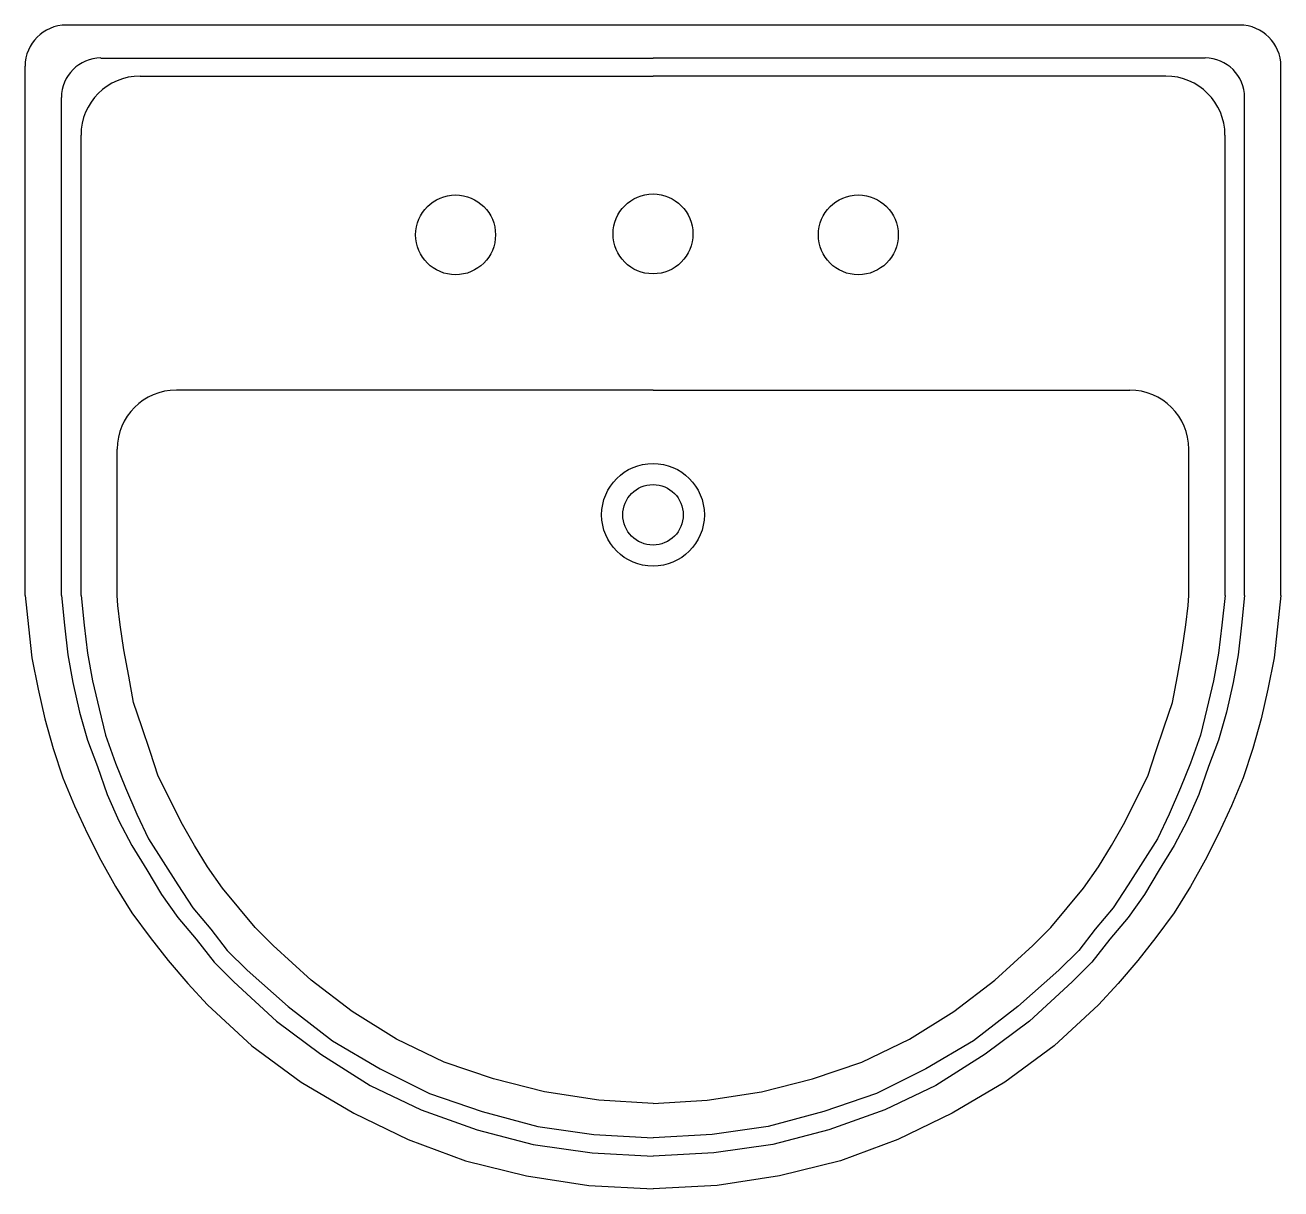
# Model space of a CAD drawing. Extents: x -848.943 to -848.393, y 502.734 to 503.244.
import ezdxf

# ---------------------------------------------------------------- set-up
doc = ezdxf.new("R2010")
doc.units = 0
doc.header["$LTSCALE"] = 50
doc.header["$MEASUREMENT"] = 0
doc.layers.add('A-PECAS', color=2, linetype='CONTINUOUS')

msp = doc.modelspace()

# ---------------------------------------------------------------- linework, layer by layer
at = {"layer": 'A-PECAS'}
for p, q in [((-848.4106, 503.24444), (-848.92492, 503.24444)), ((-848.94293, 502.99448), (-848.94293, 503.22643)), ((-848.39259, 502.99448), (-848.39259, 503.22643))]:
    msp.add_line(p, q, dxfattribs=at)
at = {"layer": 'A-PECAS', "color": 1}
for p, q in [((-848.90972, 503.23003), (-848.66776, 503.23003)), ((-848.4258, 503.23003), (-848.66776, 503.23003)), ((-848.89251, 503.22211), (-848.66776, 503.22211)), ((-848.44302, 503.22211), (-848.66776, 503.22211)), ((-848.92701, 502.99448), (-848.92701, 503.21275)), ((-848.40852, 502.99448), (-848.40852, 503.21275)), ((-848.91844, 502.99448), (-848.91844, 503.19618)), ((-848.41708, 502.99448), (-848.41708, 503.19618)), ((-848.66776, 503.08453), (-848.87666, 503.08453)), ((-848.66776, 503.08453), (-848.45886, 503.08453)), ((-848.90259, 502.99448), (-848.90259, 503.05859)), ((-848.43293, 502.99448), (-848.43293, 503.05859))]:
    msp.add_line(p, q, dxfattribs=at)
at = {"layer": 'A-PECAS'}
for points in [[(-848.94293, 502.99448), (-848.94149, 502.9808), (-848.94005, 502.96711), (-848.93717, 502.95342), (-848.93429, 502.94046), (-848.93069, 502.92749), (-848.92636, 502.91453), (-848.92132, 502.90228), (-848.91556, 502.89003), (-848.9098, 502.87851), (-848.90331, 502.86698), (-848.89611, 502.85546), (-848.88819, 502.84465), (-848.88026, 502.83457), (-848.87162, 502.82448), (-848.86297, 502.81512), (-848.86297, 502.81512), (-848.84352, 502.79711), (-848.82191, 502.78126), (-848.79886, 502.76758), (-848.77509, 502.75605), (-848.74988, 502.74669), (-848.72323, 502.7402), (-848.69586, 502.73588), (-848.66776, 502.73444)], [(-848.39259, 502.99448), (-848.39403, 502.9808), (-848.39547, 502.96711), (-848.39836, 502.95342), (-848.40124, 502.94046), (-848.40484, 502.92749), (-848.40916, 502.91453), (-848.4142, 502.90228), (-848.41997, 502.89003), (-848.42573, 502.87851), (-848.43221, 502.86698), (-848.43942, 502.85546), (-848.44734, 502.84465), (-848.45526, 502.83457), (-848.46391, 502.82448), (-848.47255, 502.81512), (-848.47255, 502.81512), (-848.492, 502.79711), (-848.51361, 502.78126), (-848.53666, 502.76758), (-848.56043, 502.75605), (-848.58564, 502.74669), (-848.6123, 502.7402), (-848.63967, 502.73588), (-848.66776, 502.73444)]]:
    msp.add_lwpolyline(points, dxfattribs=at)
at = {"layer": 'A-PECAS', "color": 1}
for points in [[(-848.92701, 502.99448), (-848.92564, 502.98152), (-848.9242, 502.96855), (-848.92204, 502.95631), (-848.91916, 502.94334), (-848.91556, 502.93109), (-848.91124, 502.91957), (-848.90691, 502.90732), (-848.90187, 502.8958), (-848.89611, 502.88499), (-848.88963, 502.87419), (-848.88314, 502.86338), (-848.87594, 502.8533), (-848.86802, 502.84393), (-848.86009, 502.83385), (-848.85145, 502.8252), (-848.85145, 502.8252), (-848.83272, 502.80792), (-848.81327, 502.79351), (-848.79166, 502.77982), (-848.76933, 502.76902), (-848.74484, 502.76037), (-848.72035, 502.75389), (-848.69441, 502.75029), (-848.66776, 502.74885)], [(-848.91844, 502.99448), (-848.917, 502.98152), (-848.91556, 502.96927), (-848.9134, 502.95703), (-848.91052, 502.94478), (-848.90764, 502.93325), (-848.90331, 502.92101), (-848.89899, 502.9102), (-848.89395, 502.89868), (-848.88891, 502.88787), (-848.88242, 502.87779), (-848.87594, 502.8677), (-848.86946, 502.85762), (-848.86153, 502.84825), (-848.85433, 502.83889), (-848.84569, 502.83025), (-848.84569, 502.83025), (-848.82768, 502.8144), (-848.80823, 502.79927), (-848.78734, 502.78703), (-848.76573, 502.77622), (-848.74268, 502.7683), (-848.71819, 502.76181), (-848.69369, 502.75821), (-848.66776, 502.75677)], [(-848.66776, 502.7719), (-848.66776, 502.7719), (-848.69153, 502.77334), (-848.7153, 502.77694), (-848.73764, 502.7827), (-848.75925, 502.78991), (-848.78014, 502.79999), (-848.79958, 502.81224), (-848.81759, 502.82592), (-848.83416, 502.84105), (-848.83416, 502.84105), (-848.84208, 502.84898), (-848.84929, 502.85762), (-848.85649, 502.86626), (-848.86297, 502.87563), (-848.86874, 502.88499), (-848.8745, 502.89508), (-848.87954, 502.90516), (-848.88458, 502.91525), (-848.88819, 502.92605), (-848.89179, 502.93686), (-848.89539, 502.94766), (-848.89755, 502.95919), (-848.89971, 502.97071), (-848.90125, 502.98164), (-848.90226, 502.99014), (-848.90259, 502.99448)], [(-848.66776, 502.7719), (-848.66776, 502.7719), (-848.64399, 502.77334), (-848.62022, 502.77694), (-848.59789, 502.7827), (-848.57628, 502.78991), (-848.55539, 502.79999), (-848.53594, 502.81224), (-848.51793, 502.82592), (-848.50136, 502.84105), (-848.50136, 502.84105), (-848.49344, 502.84898), (-848.48624, 502.85762), (-848.47903, 502.86626), (-848.47255, 502.87563), (-848.46679, 502.88499), (-848.46103, 502.89508), (-848.45598, 502.90516), (-848.45094, 502.91525), (-848.44734, 502.92605), (-848.44374, 502.93686), (-848.44014, 502.94766), (-848.43797, 502.95919), (-848.43581, 502.97071), (-848.43428, 502.98164), (-848.43327, 502.99014), (-848.43293, 502.99448)], [(-848.41708, 502.99448), (-848.41853, 502.98152), (-848.41997, 502.96927), (-848.42213, 502.95703), (-848.42501, 502.94478), (-848.42789, 502.93325), (-848.43221, 502.92101), (-848.43653, 502.9102), (-848.44158, 502.89868), (-848.44662, 502.88787), (-848.4531, 502.87779), (-848.45958, 502.8677), (-848.46607, 502.85762), (-848.47399, 502.84825), (-848.48119, 502.83889), (-848.48984, 502.83025), (-848.48984, 502.83025), (-848.50785, 502.8144), (-848.5273, 502.79927), (-848.54819, 502.78703), (-848.5698, 502.77622), (-848.59285, 502.7683), (-848.61734, 502.76181), (-848.64183, 502.75821), (-848.66776, 502.75677)], [(-848.40852, 502.99448), (-848.40988, 502.98152), (-848.41132, 502.96855), (-848.41348, 502.95631), (-848.41636, 502.94334), (-848.41997, 502.93109), (-848.42429, 502.91957), (-848.42861, 502.90732), (-848.43365, 502.8958), (-848.43942, 502.88499), (-848.4459, 502.87419), (-848.45238, 502.86338), (-848.45958, 502.8533), (-848.46751, 502.84393), (-848.47543, 502.83385), (-848.48408, 502.8252), (-848.48408, 502.8252), (-848.5028, 502.80792), (-848.52225, 502.79351), (-848.54386, 502.77982), (-848.56619, 502.76902), (-848.59069, 502.76037), (-848.61518, 502.75389), (-848.64111, 502.75029), (-848.66776, 502.74885)]]:
    msp.add_lwpolyline(points, dxfattribs=at)
for centre, radius in [((-848.75428, 503.15252), 0.0175), ((-848.66776, 503.15294), 0.0175), ((-848.57779, 503.15252), 0.0175), ((-848.66776, 503.02985), 0.0225), ((-848.66776, 503.02985), 0.01325)]:
    msp.add_circle(centre, radius, dxfattribs=at)
at = {"layer": 'A-PECAS'}
for centre, start, end in [((-848.92492, 503.22643), 90, 180), ((-848.4106, 503.22643), 0, 90)]:
    msp.add_arc(centre, 0.01801, start, end, dxfattribs=at)
at = {"layer": 'A-PECAS', "color": 1}
for centre, radius, start, end in [((-848.90972, 503.21275), 0.01729, 90, 180), ((-848.4258, 503.21275), 0.01729, 0, 90), ((-848.89251, 503.19618), 0.02593, 90, 180), ((-848.44302, 503.19618), 0.02593, 0, 90), ((-848.87666, 503.05859), 0.02593, 90, 180), ((-848.45886, 503.05859), 0.02593, 0, 90)]:
    msp.add_arc(centre, radius, start, end, dxfattribs=at)

doc.saveas('drawing.dxf')
